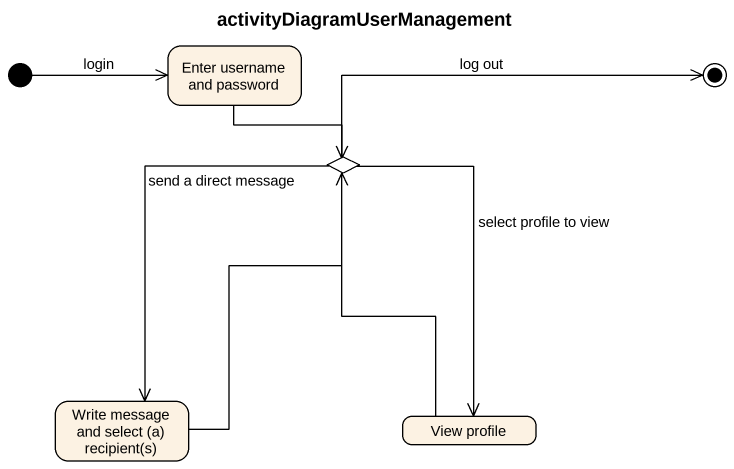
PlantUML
@startuml
title activityDiagramUserManagement
hide empty description
state "Enter username and password" as Enter_username_and_password
state choice1 <<choice>>
state "Write message and select (a) recipient(s)" as Write_message_and_select_a
state "View profile" as View_profile
[*] -right-> Enter_username_and_password : login
Enter_username_and_password --> choice1
choice1 --> Write_message_and_select_a : send a direct message
choice1 --> View_profile : select profile to view
Write_message_and_select_a -up-> choice1
View_profile -up-> choice1
choice1 -right-> [*] : log out
@enduml
